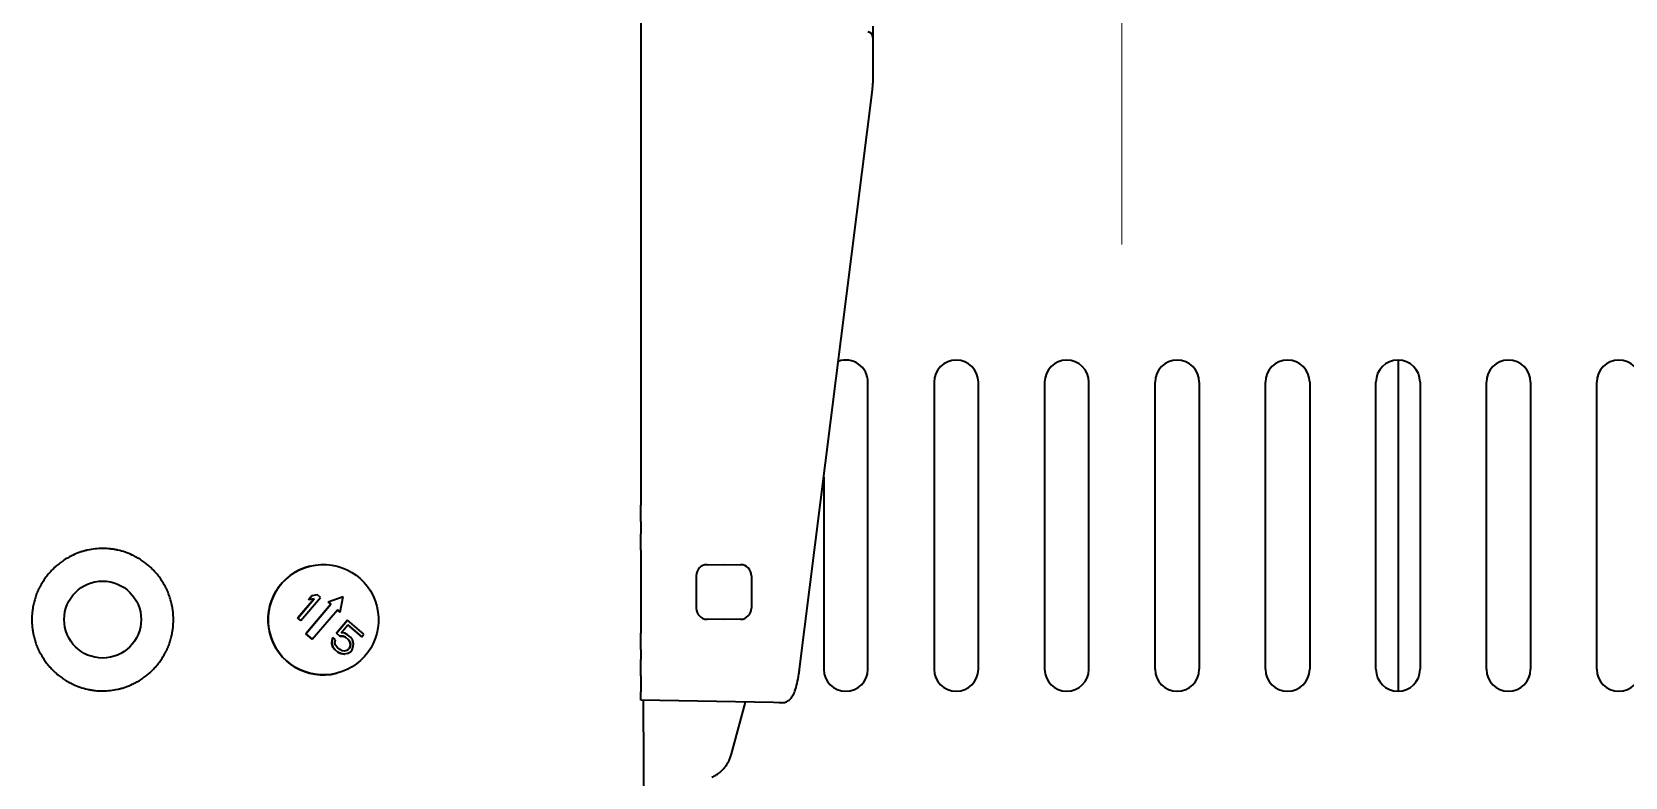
# Model space of a CAD drawing. Extents: x 6336 to 10269, y -393 to 3371.
# Drawn here: x 8605.7 to 8894.2, y 2847.2 to 2982.2 of the extents above; entities that cross this region are included whole.
import ezdxf

# ---------------------------------------------------------------- set-up
doc = ezdxf.new("R2010")
doc.units = 0
doc.header["$LTSCALE"] = 5
doc.layers.get('0').update_dxf_attribs({"linetype": 'CONTINUOUS', "lineweight": 0})
doc.layers.add('1', color=7, linetype='CONTINUOUS', true_color=0xffffff)

msp = doc.modelspace()

# ---------------------------------------------------------------- linework, layer by layer
at = {"color": 6}
msp.add_line((8803.07, 3043.63), (8803.07, 2943.63), dxfattribs=at)
at = {"layer": '1', "color": 7, "linetype": 'Continuous', "lineweight": 35}
for p, q in [((8715.97, 3156.06), (8715.97, 2896.44)), ((8757.97, 2983.18), (8757.97, 2981.17)), ((8757.97, 2981.17), (8757.97, 2972.85)), ((8744.7, 2866.72), (8757.9, 2971.69)), ((8853.07, 2922.73), (8853.07, 2862.73)), ((8757.07, 2866.73), (8757.07, 2918.73)), ((8769.07, 2918.73), (8769.07, 2866.73)), ((8777.07, 2866.73), (8777.07, 2918.73)), ((8789.07, 2918.73), (8789.07, 2866.73)), ((8797.07, 2866.73), (8797.07, 2918.73)), ((8809.07, 2866.73), (8809.07, 2918.73)), ((8817.07, 2918.73), (8817.07, 2866.73)), ((8829.07, 2866.73), (8829.07, 2918.73)), ((8837.07, 2918.73), (8837.07, 2866.73)), ((8849.07, 2866.73), (8849.07, 2918.73)), ((8857.07, 2918.73), (8857.07, 2866.73)), ((8869.07, 2866.73), (8869.07, 2918.73)), ((8877.07, 2918.73), (8877.07, 2866.73)), ((8889.07, 2866.73), (8889.07, 2918.73)), ((8749.07, 2901.5), (8749.07, 2866.73)), ((8715.97, 2893.51), (8715.97, 2896.44)), ((8715.97, 2893.51), (8715.97, 2891.25)), ((8715.97, 2888.32), (8715.97, 2891.25)), ((8715.97, 2888.32), (8715.97, 2873.24)), ((8727.94, 2885.67), (8730.97, 2885.73)), ((8730.97, 2885.73), (8734.01, 2885.67)), ((8656.01, 2885.4), (8656.01, 2885.4)), ((8725.97, 2883.67), (8725.97, 2877.78)), ((8735.97, 2883.67), (8735.97, 2877.78)), ((8654.36, 2875.57), (8657.93, 2879.75)), ((8655.74, 2879.31), (8656.35, 2880.02)), ((8656.35, 2880.02), (8655.74, 2879.31)), ((8657.41, 2880.2), (8656.35, 2880.02)), ((8656.35, 2880.02), (8656.35, 2880.02)), ((8657.93, 2879.75), (8657.41, 2880.2)), ((8659.29, 2878.92), (8662.01, 2879.88)), ((8661.48, 2877.05), (8662.01, 2879.89)), ((8662.01, 2879.88), (8662.01, 2879.89)), ((8662.01, 2879.88), (8662.01, 2879.89)), ((8653.83, 2876.01), (8656.8, 2879.49)), ((8656.8, 2879.49), (8653.84, 2876.02)), ((8659.8, 2878.49), (8655.25, 2873.16)), ((8655.25, 2873.16), (8659.79, 2878.49)), ((8656.8, 2879.49), (8655.74, 2879.31)), ((8655.74, 2879.31), (8655.74, 2879.31)), ((8656.43, 2872.16), (8660.98, 2877.48)), ((8656.8, 2879.49), (8656.8, 2879.49)), ((8656.8, 2879.49), (8656.8, 2879.49)), ((8659.29, 2878.92), (8659.29, 2878.92)), ((8659.79, 2878.49), (8659.29, 2878.92)), ((8659.29, 2878.92), (8659.8, 2878.49)), ((8659.79, 2878.49), (8659.8, 2878.49)), ((8661.48, 2877.05), (8660.97, 2877.48)), ((8660.98, 2877.48), (8661.48, 2877.05)), ((8661.48, 2877.05), (8661.48, 2877.05)), ((8653.83, 2876.01), (8653.84, 2876.02)), ((8654.36, 2875.57), (8653.83, 2876.01)), ((8653.84, 2876.02), (8654.36, 2875.57)), ((8654.36, 2875.57), (8654.36, 2875.57)), ((8660.83, 2873.27), (8662.81, 2875.59)), ((8662.81, 2875.59), (8660.83, 2873.27)), ((8661.65, 2873.35), (8662.87, 2874.77)), ((8662.81, 2875.59), (8662.81, 2875.59)), ((8665.77, 2873.06), (8662.81, 2875.59)), ((8665.39, 2872.61), (8662.86, 2874.77)), ((8662.87, 2874.77), (8665.39, 2872.61)), ((8730.97, 2875.73), (8727.94, 2875.78)), ((8734.01, 2875.78), (8730.97, 2875.73)), ((8656.43, 2872.16), (8655.25, 2873.16)), ((8655.25, 2873.16), (8656.43, 2872.16)), ((8655.25, 2873.16), (8655.25, 2873.16)), ((8656.43, 2872.16), (8656.43, 2872.16)), ((8659.98, 2871.39), (8660.02, 2871.97)), ((8660.02, 2871.97), (8659.98, 2871.39)), ((8660.18, 2870.75), (8659.98, 2871.39)), ((8659.98, 2871.39), (8660.19, 2870.75)), ((8659.98, 2871.39), (8659.98, 2871.39)), ((8660.02, 2871.97), (8660.15, 2872.47)), ((8660.15, 2872.47), (8660.02, 2871.97)), ((8660.02, 2871.97), (8660.02, 2871.97)), ((8660.15, 2872.47), (8660.15, 2872.47)), ((8660.67, 2872.03), (8660.15, 2872.47)), ((8660.54, 2871.52), (8660.67, 2872.03)), ((8660.65, 2871.12), (8660.54, 2871.52)), ((8660.93, 2870.73), (8660.65, 2871.12)), ((8660.83, 2873.27), (8660.83, 2873.27)), ((8661.44, 2872.75), (8660.83, 2873.27)), ((8660.83, 2873.27), (8661.44, 2872.75)), ((8661.44, 2872.75), (8661.44, 2872.75)), ((8662.02, 2872.72), (8661.44, 2872.75)), ((8661.44, 2872.75), (8662.02, 2872.72)), ((8662.31, 2873.24), (8661.65, 2873.35)), ((8662.02, 2872.72), (8662.02, 2872.72)), ((8662.44, 2872.51), (8662.02, 2872.72)), ((8662.02, 2872.72), (8662.45, 2872.51)), ((8662.83, 2872.96), (8662.31, 2873.24)), ((8662.44, 2872.51), (8662.45, 2872.51)), ((8662.97, 2872.07), (8662.44, 2872.51)), ((8662.45, 2872.51), (8662.97, 2872.07)), ((8663.35, 2872.51), (8662.83, 2872.96)), ((8662.97, 2872.07), (8662.97, 2872.07)), ((8663.24, 2871.68), (8662.97, 2872.07)), ((8662.97, 2872.07), (8663.24, 2871.68)), ((8663.24, 2871.68), (8663.24, 2871.68)), ((8663.35, 2871.28), (8663.24, 2871.68)), ((8663.24, 2871.68), (8663.35, 2871.28)), ((8663.29, 2870.86), (8663.35, 2871.28)), ((8663.35, 2871.28), (8663.3, 2870.86)), ((8663.71, 2872.05), (8663.35, 2872.51)), ((8663.35, 2871.28), (8663.35, 2871.28)), ((8663.92, 2871.41), (8663.71, 2872.05)), ((8663.87, 2870.83), (8663.92, 2871.41)), ((8665.39, 2872.61), (8665.77, 2873.06)), ((8665.39, 2872.61), (8665.39, 2872.61)), ((8715.97, 2870.29), (8715.97, 2873.24)), ((8660.54, 2870.29), (8660.18, 2870.75)), ((8660.18, 2870.75), (8660.19, 2870.75)), ((8660.19, 2870.75), (8660.55, 2870.29)), ((8661.07, 2869.84), (8660.54, 2870.29)), ((8660.54, 2870.29), (8660.55, 2870.29)), ((8660.55, 2870.29), (8661.07, 2869.84)), ((8661.45, 2870.29), (8660.93, 2870.73)), ((8661.58, 2869.56), (8661.07, 2869.84)), ((8661.07, 2869.84), (8661.07, 2869.84)), ((8661.07, 2869.84), (8661.58, 2869.56)), ((8661.87, 2870.08), (8661.45, 2870.29)), ((8661.58, 2869.56), (8661.58, 2869.56)), ((8662.24, 2869.45), (8661.58, 2869.56)), ((8661.58, 2869.56), (8662.25, 2869.45)), ((8662.29, 2870.03), (8661.87, 2870.08)), ((8662.81, 2869.59), (8662.24, 2869.45)), ((8662.24, 2869.45), (8662.25, 2869.45)), ((8662.69, 2870.15), (8662.29, 2870.03)), ((8662.29, 2870.03), (8662.29, 2870.03)), ((8662.69, 2870.15), (8663, 2870.34)), ((8663, 2870.34), (8662.69, 2870.15)), ((8662.69, 2870.15), (8662.69, 2870.15)), ((8662.81, 2869.59), (8663.36, 2869.88)), ((8662.81, 2869.59), (8662.81, 2869.59)), ((8662.81, 2869.59), (8662.81, 2869.59)), ((8663, 2870.34), (8663.15, 2870.52)), ((8663.16, 2870.52), (8663, 2870.34)), ((8663, 2870.34), (8663, 2870.34)), ((8663.15, 2870.52), (8663.29, 2870.86)), ((8663.15, 2870.52), (8663.16, 2870.52)), ((8663.3, 2870.86), (8663.16, 2870.52)), ((8663.29, 2870.86), (8663.3, 2870.86)), ((8663.36, 2869.88), (8663.67, 2870.24)), ((8663.67, 2870.24), (8663.87, 2870.83)), ((8715.97, 2870.29), (8715.97, 2868.52)), ((8715.97, 2865.56), (8715.97, 2868.52)), ((8660.86, 2866), (8660.86, 2866)), ((8715.97, 2865.56), (8715.97, 2862.61)), ((8715.97, 2861.11), (8715.97, 2862.61)), ((8739.98, 2860.69), (8715.97, 2861.11)), ((8734.85, 2860.78), (8732.27, 2851.17)), ((8740.95, 2860.67), (8739.98, 2860.69)), ((8741.48, 2860.66), (8740.95, 2860.67))]:
    msp.add_line(p, q, dxfattribs=at)
msp.add_circle((8618.47, 2875.73), 6.97, dxfattribs=at)
for centre, radius, start, end in [((8756.97, 2981.17), 1, 0, 85), ((8753.07, 2918.73), 4, 0, 109.8675), ((8773.07, 2918.73), 4, 0, 180), ((8793.07, 2918.73), 4, 0, 180), ((8813.07, 2918.73), 4, 0, 180), ((8833.07, 2918.73), 4, 0, 180), ((8853.07, 2918.73), 4, 0, 180), ((8873.07, 2918.73), 4, 0, 180), ((8893.07, 2918.73), 4, 0, 180), ((8727.97, 2883.67), 2, 91, 180), ((8733.97, 2883.67), 2, 0, 89), ((8727.97, 2877.78), 2, 180, 269), ((8733.97, 2877.78), 2, 271, 0), ((8753.07, 2866.73), 4, 180, 0), ((8773.07, 2866.73), 4, 180, 0), ((8793.07, 2866.73), 4, 180, 0), ((8813.07, 2866.73), 4, 180, 0), ((8833.07, 2866.73), 4, 180, 0), ((8853.07, 2866.73), 4, 180, 0), ((8873.07, 2866.73), 4, 180, 0), ((8893.07, 2866.73), 4, 180, 0)]:
    msp.add_arc(centre, radius, start, end, dxfattribs=at)
msp.add_ellipse((8658.44, 2875.7), major_axis=(-2.43, 9.7), ratio=0.999838, dxfattribs=at)
msp.add_ellipse((8658.43, 2875.7), major_axis=(2.43, -9.7), ratio=0.999838, start_param=3.141683, end_param=6.283177, dxfattribs=at)
for points, degree in [([(8757.9, 2971.64), (8757.97, 2972.86)], 1), ([(8716.38, 2861.11), (8716.4, 2852.96), (8716.42, 2844.65)], 2)]:
    msp.add_open_spline(points, degree=degree, dxfattribs=at)
for points, knots in [([(8623.84, 2887.41), (8623.42, 2887.6), (8622.56, 2887.95), (8621.67, 2888.2), (8621.16, 2888.31), (8621.11, 2888.32), (8620.99, 2888.34), (8620.82, 2888.38), (8620.65, 2888.41), (8620.31, 2888.46), (8620.08, 2888.5), (8619.4, 2888.57), (8618.94, 2888.6), (8618.01, 2888.6), (8617.09, 2888.55), (8616.18, 2888.4), (8615.67, 2888.28), (8615.61, 2888.27), (8615.5, 2888.24), (8615.33, 2888.2), (8614.94, 2888.1), (8614.61, 2888), (8613.96, 2887.77), (8613.53, 2887.6), (8613.11, 2887.41)], [0, 0, 0, 0, 0.125, 0.25, 0.25, 0.265625, 0.265625, 0.28125, 0.3125, 0.3125, 0.375, 0.375, 0.5, 0.5, 0.625, 0.75, 0.75, 0.765625, 0.765625, 0.78125, 0.8125, 0.875, 0.875, 1, 1, 1, 1]), ([(8613.11, 2887.41), (8612.83, 2887.28), (8612.56, 2887.14), (8612.03, 2886.84), (8611.5, 2886.53), (8610.76, 2886), (8610.28, 2885.61), (8610, 2885.36), (8609.94, 2885.31), (8609.83, 2885.21), (8609.77, 2885.16), (8609.6, 2885), (8609.49, 2884.89), (8609.17, 2884.56), (8608.76, 2884.11), (8608.19, 2883.4), (8607.67, 2882.65), (8607.36, 2882.13), (8607.18, 2881.79), (8607.14, 2881.72), (8607.07, 2881.58), (8606.97, 2881.38), (8606.87, 2881.17), (8606.68, 2880.75), (8606.45, 2880.19), (8606.16, 2879.32), (8606.01, 2878.73), (8605.91, 2878.29), (8605.87, 2878.06), (8605.83, 2877.84), (8605.81, 2877.68), (8605.8, 2877.61), (8605.74, 2877.23), (8605.71, 2876.92), (8605.66, 2876.31), (8605.64, 2875.71), (8605.68, 2874.8), (8605.74, 2874.19), (8605.8, 2873.74), (8605.83, 2873.59), (8605.87, 2873.36), (8605.88, 2873.28), (8605.91, 2873.13), (8605.99, 2872.76), (8606.08, 2872.39), (8606.25, 2871.8), (8606.44, 2871.22), (8606.79, 2870.38), (8607.06, 2869.83), (8607.24, 2869.5), (8607.28, 2869.43), (8607.35, 2869.3), (8607.39, 2869.23), (8607.51, 2869.03), (8607.59, 2868.9), (8607.84, 2868.51), (8608.18, 2868.01), (8608.75, 2867.3), (8609.37, 2866.63), (8609.81, 2866.21), (8610.1, 2865.95), (8610.16, 2865.9), (8610.27, 2865.8), (8610.45, 2865.66), (8610.63, 2865.51), (8611, 2865.24), (8611.5, 2864.88), (8612.28, 2864.41), (8612.82, 2864.13), (8613.1, 2864)], [0, 0, 0, 0, 0.03125, 0.03125, 0.0625, 0.09375, 0.125, 0.125, 0.132813, 0.132813, 0.140625, 0.140625, 0.15625, 0.15625, 0.1875, 0.21875, 0.25, 0.28125, 0.28125, 0.289063, 0.289063, 0.296875, 0.3125, 0.3125, 0.34375, 0.375, 0.40625, 0.40625, 0.421875, 0.429688, 0.429688, 0.4375, 0.4375, 0.46875, 0.46875, 0.5, 0.53125, 0.5625, 0.5625, 0.578125, 0.578125, 0.585938, 0.585938, 0.59375, 0.625, 0.625, 0.65625, 0.6875, 0.71875, 0.71875, 0.726563, 0.726563, 0.734375, 0.734375, 0.75, 0.75, 0.78125, 0.8125, 0.84375, 0.875, 0.875, 0.882813, 0.882813, 0.890625, 0.90625, 0.90625, 0.9375, 0.96875, 1, 1, 1, 1]), ([(8623.84, 2864), (8624.12, 2864.13), (8624.39, 2864.27), (8624.93, 2864.57), (8625.45, 2864.88), (8626.19, 2865.41), (8626.67, 2865.79), (8626.95, 2866.05), (8627.01, 2866.1), (8627.13, 2866.2), (8627.18, 2866.25), (8627.35, 2866.41), (8627.46, 2866.52), (8627.78, 2866.85), (8628.19, 2867.29), (8628.76, 2868.01), (8629.28, 2868.76), (8629.59, 2869.28), (8629.77, 2869.62), (8629.81, 2869.69), (8629.88, 2869.83), (8629.98, 2870.03), (8630.08, 2870.24), (8630.27, 2870.66), (8630.5, 2871.22), (8630.79, 2872.08), (8630.94, 2872.67), (8631.03, 2873.12), (8631.08, 2873.35), (8631.12, 2873.57), (8631.14, 2873.73), (8631.15, 2873.8), (8631.21, 2874.18), (8631.24, 2874.49), (8631.28, 2875.09), (8631.3, 2875.7), (8631.27, 2876.61), (8631.21, 2877.22), (8631.14, 2877.67), (8631.12, 2877.82), (8631.08, 2878.05), (8631.06, 2878.13), (8631.03, 2878.28), (8630.95, 2878.65), (8630.86, 2879.02), (8630.69, 2879.61), (8630.5, 2880.19), (8630.15, 2881.03), (8629.88, 2881.58), (8629.66, 2881.98), (8629.59, 2882.11), (8629.43, 2882.38), (8629.35, 2882.51), (8629.11, 2882.9), (8628.76, 2883.4), (8628.19, 2884.11), (8627.58, 2884.78), (8627.13, 2885.2), (8626.79, 2885.51), (8626.67, 2885.61), (8626.43, 2885.8), (8626.31, 2885.89), (8625.94, 2886.17), (8625.44, 2886.52), (8624.66, 2887), (8624.11, 2887.28), (8623.84, 2887.41)], [0, 0, 0, 0, 0.03125, 0.03125, 0.0625, 0.09375, 0.125, 0.125, 0.132812, 0.132812, 0.140625, 0.140625, 0.15625, 0.15625, 0.1875, 0.21875, 0.25, 0.28125, 0.28125, 0.289062, 0.289062, 0.296875, 0.3125, 0.3125, 0.34375, 0.375, 0.40625, 0.40625, 0.421875, 0.429687, 0.429687, 0.4375, 0.4375, 0.46875, 0.46875, 0.5, 0.53125, 0.5625, 0.5625, 0.578125, 0.578125, 0.585937, 0.585937, 0.59375, 0.625, 0.625, 0.65625, 0.6875, 0.71875, 0.71875, 0.734375, 0.734375, 0.75, 0.75, 0.78125, 0.8125, 0.84375, 0.875, 0.875, 0.890625, 0.890625, 0.90625, 0.90625, 0.9375, 0.96875, 1, 1, 1, 1]), ([(8741.48, 2860.66), (8741.8, 2860.68), (8742.36, 2860.79), (8743.01, 2861.29), (8743.47, 2861.92), (8743.88, 2862.81), (8744.27, 2864.11), (8744.53, 2865.5), (8744.66, 2866.44), (8744.7, 2866.72)], [0, 0, 0, 0, 0.112809, 0.221177, 0.342381, 0.507281, 0.705354, 0.912323, 1, 1, 1, 1]), ([(8613.1, 2864), (8613.52, 2863.8), (8614.38, 2863.46), (8615.27, 2863.21), (8615.78, 2863.1), (8615.84, 2863.08), (8615.95, 2863.06), (8616.12, 2863.03), (8616.29, 2863), (8616.63, 2862.94), (8616.86, 2862.91), (8617.55, 2862.83), (8618.01, 2862.81), (8618.94, 2862.81), (8619.86, 2862.86), (8620.77, 2863.01), (8621.28, 2863.12), (8621.34, 2863.13), (8621.45, 2863.16), (8621.62, 2863.2), (8622.01, 2863.31), (8622.34, 2863.41), (8622.99, 2863.63), (8623.42, 2863.8), (8623.84, 2864)], [0, 0, 0, 0, 0.125, 0.25, 0.25, 0.265625, 0.265625, 0.28125, 0.3125, 0.3125, 0.375, 0.375, 0.5, 0.5, 0.625, 0.75, 0.75, 0.765625, 0.765625, 0.78125, 0.8125, 0.875, 0.875, 1, 1, 1, 1]), ([(8728.78, 2847.19), (8729, 2847.28), (8729.2, 2847.38), (8729.6, 2847.6), (8729.79, 2847.72), (8730.07, 2847.92), (8730.16, 2847.99), (8730.29, 2848.1), (8730.34, 2848.13), (8730.42, 2848.21), (8730.47, 2848.25), (8730.68, 2848.44), (8730.84, 2848.6), (8731.14, 2848.95), (8731.28, 2849.12), (8731.47, 2849.41), (8731.54, 2849.5), (8731.63, 2849.65), (8731.66, 2849.7), (8731.71, 2849.8), (8731.74, 2849.85), (8731.88, 2850.1), (8732.07, 2850.52), (8732.21, 2850.95), (8732.27, 2851.17)], [0, 0, 0, 0, 0.125, 0.125, 0.25, 0.25, 0.3125, 0.3125, 0.34375, 0.34375, 0.375, 0.375, 0.5, 0.5, 0.625, 0.625, 0.6875, 0.6875, 0.71875, 0.71875, 0.75, 0.75, 0.875, 1, 1, 1, 1])]:
    msp.add_open_spline(points, degree=3, knots=knots, dxfattribs=at)

doc.saveas('drawing.dxf')
